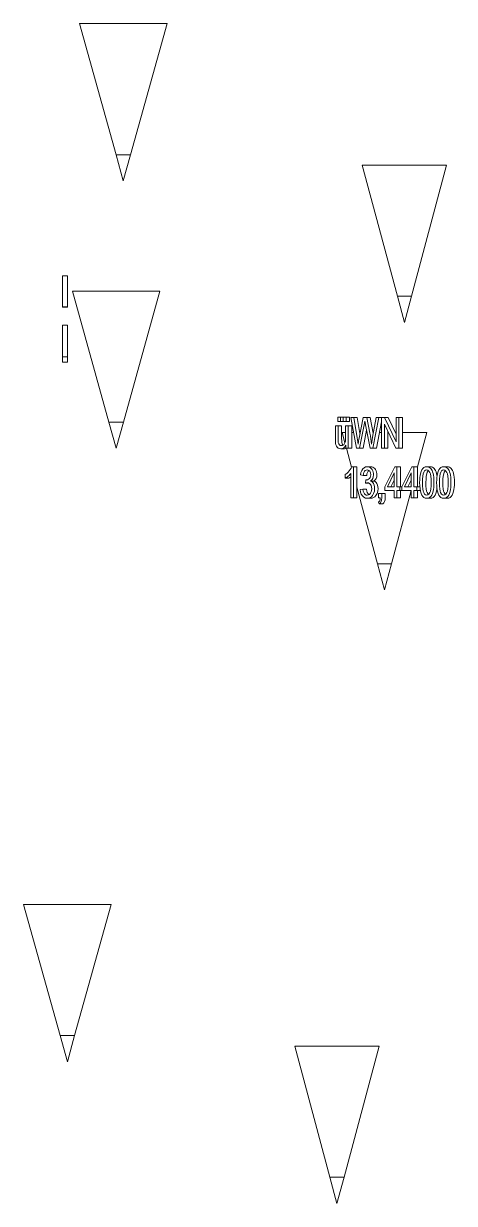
# Model space of a CAD drawing. Header units: metres. Extents: x -35.7 to 3.2, y -7 to 21.5.
# Drawn here: x 1.939 to 2.212, y -0.16 to 0.59 of the extents above; entities that cross this region are included whole.
import ezdxf

# ---------------------------------------------------------------- set-up
doc = ezdxf.new("R2010")
doc.units = ezdxf.units.M
doc.header["$MEASUREMENT"] = 0
doc.layers.add('F_Schnitt F RB_1_910 Allgemein Lageplan Höhen', color=7, linetype='Continuous')

msp = doc.modelspace()

# ---------------------------------------------------------------- linework, layer by layer
at = {"layer": 'F_Schnitt F RB_1_910 Allgemein Lageplan Höhen', "color": 7, "linetype": 'Continuous', "lineweight": 13, "ltscale": 1000}
for p, q in [((1.9741, 0.59), (1.97782, 0.59)), ((1.99724, 0.50667), (1.9741, 0.59)), ((1.97782, 0.59), (1.98799, 0.59)), ((1.98799, 0.59), (2.00187, 0.59)), ((2.00187, 0.59), (2.01576, 0.59)), ((2.0065, 0.50667), (2.02965, 0.59)), ((2.01576, 0.59), (2.02593, 0.59)), ((2.02593, 0.59), (2.02965, 0.59)), ((1.99724, 0.50667), (1.99786, 0.50667)), ((2.00187, 0.49), (1.99724, 0.50667)), ((1.99786, 0.50667), (1.99956, 0.50667)), ((1.99956, 0.50667), (2.00187, 0.50667)), ((2.00187, 0.50667), (2.00419, 0.50667)), ((2.00187, 0.49), (2.0065, 0.50667)), ((2.00419, 0.50667), (2.00588, 0.50667)), ((2.00588, 0.50667), (2.0065, 0.50667)), ((2.15357, 0.5), (2.16076, 0.5)), ((2.17593, 0.41667), (2.15357, 0.5)), ((2.16076, 0.5), (2.17322, 0.5)), ((2.17322, 0.5), (2.18759, 0.5)), ((2.18488, 0.41667), (2.20724, 0.5)), ((2.18759, 0.5), (2.20005, 0.5)), ((2.20005, 0.5), (2.20724, 0.5)), ((1.96316, 0.42963), (1.96316, 0.42975)), ((1.9663, 0.42975), (1.96316, 0.42975)), ((1.96316, 0.41), (1.96316, 0.42963)), ((1.9663, 0.42963), (1.96316, 0.42963)), ((1.9663, 0.42963), (1.9663, 0.42975)), ((1.9663, 0.41), (1.9663, 0.42963)), ((1.96952, 0.42), (1.97324, 0.42)), ((1.99267, 0.33667), (1.96952, 0.42)), ((1.97324, 0.42), (1.98341, 0.42)), ((1.98341, 0.42), (1.9973, 0.42)), ((1.9973, 0.42), (2.01118, 0.42)), ((2.00192, 0.33667), (2.02507, 0.42)), ((2.01118, 0.42), (2.02135, 0.42)), ((2.02135, 0.42), (2.02507, 0.42)), ((2.17593, 0.41667), (2.17713, 0.41667)), ((2.1804, 0.4), (2.17593, 0.41667)), ((2.17713, 0.41667), (2.17921, 0.41667)), ((2.17921, 0.41667), (2.1816, 0.41667)), ((2.1804, 0.4), (2.18488, 0.41667)), ((2.1816, 0.41667), (2.18368, 0.41667)), ((2.18368, 0.41667), (2.18488, 0.41667)), ((1.96316, 0.40983), (1.96316, 0.41)), ((1.9663, 0.41), (1.96316, 0.41)), ((1.96316, 0.40968), (1.96316, 0.40983)), ((1.9663, 0.40968), (1.96316, 0.40968)), ((1.9663, 0.40983), (1.9663, 0.41)), ((1.9663, 0.40968), (1.9663, 0.40983)), ((1.9663, 0.39829), (1.96316, 0.39829)), ((1.96316, 0.398), (1.96316, 0.39822)), ((1.96316, 0.39765), (1.96316, 0.398)), ((1.96316, 0.39716), (1.96316, 0.39765)), ((1.9663, 0.398), (1.9663, 0.39822)), ((1.9663, 0.39765), (1.9663, 0.398)), ((1.9663, 0.39716), (1.9663, 0.39765)), ((1.96316, 0.39655), (1.96316, 0.39716)), ((1.96316, 0.39581), (1.96316, 0.39655)), ((1.96316, 0.39496), (1.96316, 0.39581)), ((1.96316, 0.39398), (1.96316, 0.39496)), ((1.96316, 0.39289), (1.96316, 0.39398)), ((1.96316, 0.39161), (1.96316, 0.39289)), ((1.96316, 0.39007), (1.96316, 0.39161)), ((1.96316, 0.38825), (1.96316, 0.39007)), ((1.9663, 0.39655), (1.9663, 0.39716)), ((1.9663, 0.39581), (1.9663, 0.39655)), ((1.9663, 0.39496), (1.9663, 0.39581)), ((1.9663, 0.39398), (1.9663, 0.39496)), ((1.9663, 0.39289), (1.9663, 0.39398)), ((1.9663, 0.39161), (1.9663, 0.39289)), ((1.9663, 0.39007), (1.9663, 0.39161)), ((1.9663, 0.38825), (1.9663, 0.39007)), ((1.96316, 0.38661), (1.96316, 0.38825)), ((1.96316, 0.38513), (1.96316, 0.38661)), ((1.96316, 0.38382), (1.96316, 0.38513)), ((1.96316, 0.38268), (1.96316, 0.38382)), ((1.96316, 0.38137), (1.96316, 0.38268)), ((1.9663, 0.38661), (1.9663, 0.38825)), ((1.9663, 0.38513), (1.9663, 0.38661)), ((1.9663, 0.38382), (1.9663, 0.38513)), ((1.9663, 0.38268), (1.9663, 0.38382)), ((1.9663, 0.38137), (1.9663, 0.38268)), ((1.96316, 0.38027), (1.96316, 0.38137)), ((1.96316, 0.37939), (1.96316, 0.38027)), ((1.96316, 0.37875), (1.96316, 0.37939)), ((1.96316, 0.37837), (1.96316, 0.37875)), ((1.96316, 0.37824), (1.96316, 0.37837)), ((1.9663, 0.37824), (1.96316, 0.37824)), ((1.96316, 0.3772), (1.96316, 0.37822)), ((1.9663, 0.37822), (1.96316, 0.37822)), ((1.96316, 0.37613), (1.96316, 0.3772)), ((1.96316, 0.3753), (1.96316, 0.37613)), ((1.96316, 0.37469), (1.96316, 0.3753)), ((1.9663, 0.38027), (1.9663, 0.38137)), ((1.9663, 0.37939), (1.9663, 0.38027)), ((1.9663, 0.37875), (1.9663, 0.37939)), ((1.9663, 0.37837), (1.9663, 0.37875)), ((1.9663, 0.37824), (1.9663, 0.37837)), ((1.9663, 0.3772), (1.9663, 0.37822)), ((1.9663, 0.37613), (1.9663, 0.3772)), ((1.9663, 0.3753), (1.9663, 0.37613)), ((1.9663, 0.37469), (1.9663, 0.3753)), ((1.9663, 0.37469), (1.96316, 0.37469)), ((2.13982, 0.33975), (2.13804, 0.33975)), ((2.13804, 0.33975), (2.13804, 0.33701)), ((2.13982, 0.33701), (2.13982, 0.33975)), ((2.14157, 0.33975), (2.13982, 0.33975)), ((2.14336, 0.33975), (2.14157, 0.33975)), ((2.14157, 0.33975), (2.14157, 0.33701)), ((2.14336, 0.33701), (2.14336, 0.33975)), ((2.14558, 0.33975), (2.14336, 0.33975)), ((2.14558, 0.33701), (2.14558, 0.33975)), ((2.14829, 0.33963), (2.14641, 0.33963)), ((2.14641, 0.33963), (2.15009, 0.32)), ((2.1504, 0.32676), (2.14829, 0.33963)), ((2.15051, 0.33963), (2.14829, 0.33963)), ((2.1522, 0.32933), (2.15051, 0.33963)), ((2.15426, 0.33963), (2.15161, 0.32638)), ((2.15647, 0.33963), (2.15426, 0.33963)), ((2.15846, 0.3297), (2.15647, 0.33963)), ((2.15869, 0.33963), (2.15647, 0.33963)), ((2.16068, 0.3297), (2.15869, 0.33963)), ((2.16241, 0.33963), (2.16023, 0.32702)), ((2.16045, 0.32), (2.16426, 0.33963)), ((2.16426, 0.33963), (2.16241, 0.33963)), ((2.16595, 0.33963), (2.16426, 0.33963)), ((2.16784, 0.33963), (2.16595, 0.33963)), ((2.16595, 0.33963), (2.16595, 0.32)), ((2.17513, 0.32422), (2.16784, 0.33963)), ((2.17006, 0.33963), (2.16784, 0.33963)), ((2.17513, 0.32892), (2.17006, 0.33963)), ((2.17689, 0.33963), (2.17513, 0.33963)), ((2.17513, 0.33963), (2.17513, 0.32422)), ((2.17689, 0.32), (2.17689, 0.33963)), ((2.17911, 0.33963), (2.17689, 0.33963)), ((2.17911, 0.32), (2.17911, 0.33963)), ((1.99267, 0.33667), (1.99329, 0.33667)), ((1.9973, 0.32), (1.99267, 0.33667)), ((1.99329, 0.33667), (1.99498, 0.33667)), ((1.99498, 0.33667), (1.9973, 0.33667)), ((1.9973, 0.33667), (1.99961, 0.33667)), ((1.9973, 0.32), (2.00192, 0.33667)), ((1.99961, 0.33667), (2.0013, 0.33667)), ((2.0013, 0.33667), (2.00192, 0.33667)), ((2.13833, 0.33422), (2.13662, 0.33422)), ((2.13662, 0.33422), (2.13662, 0.32541)), ((2.13804, 0.33701), (2.13982, 0.33701)), ((2.13833, 0.32634), (2.13833, 0.33422)), ((2.14055, 0.33422), (2.13833, 0.33422)), ((2.14157, 0.33701), (2.13982, 0.33701)), ((2.14055, 0.32634), (2.14055, 0.33422)), ((2.14157, 0.33701), (2.14336, 0.33701)), ((2.14478, 0.33422), (2.14307, 0.33422)), ((2.14307, 0.33422), (2.14307, 0.3266)), ((2.14558, 0.33701), (2.14336, 0.33701)), ((2.14478, 0.32), (2.14478, 0.33422)), ((2.147, 0.33422), (2.14478, 0.33422)), ((2.147, 0.32), (2.147, 0.33422)), ((2.15196, 0.32), (2.15491, 0.33496)), ((2.15419, 0.32), (2.15644, 0.33145)), ((2.15491, 0.33496), (2.15511, 0.33601)), ((2.15511, 0.33601), (2.15532, 0.33726)), ((2.15532, 0.33726), (2.15546, 0.33647)), ((2.15546, 0.33647), (2.15575, 0.33496)), ((2.15575, 0.33496), (2.15868, 0.32)), ((2.16267, 0.32), (2.16595, 0.33692)), ((2.16771, 0.32), (2.16771, 0.33543)), ((2.16771, 0.33543), (2.175, 0.32)), ((2.16993, 0.32), (2.16993, 0.33073)), ((2.13662, 0.32541), (2.13665, 0.32408)), ((2.13665, 0.32408), (2.13673, 0.32316)), ((2.13673, 0.32316), (2.13693, 0.32218)), ((2.13835, 0.32475), (2.13833, 0.32634)), ((2.13843, 0.32379), (2.13835, 0.32475)), ((2.13868, 0.32294), (2.13843, 0.32379)), ((2.13911, 0.3223), (2.13868, 0.32294)), ((2.14058, 0.32475), (2.14055, 0.32634)), ((2.14065, 0.32379), (2.14058, 0.32475)), ((2.1409, 0.32294), (2.14065, 0.32379)), ((2.14134, 0.3223), (2.1409, 0.32294)), ((2.14091, 0.33), (2.14307, 0.33)), ((2.14265, 0.3235), (2.14091, 0.33)), ((2.14241, 0.32297), (2.14184, 0.32231)), ((2.14279, 0.32382), (2.14241, 0.32297)), ((2.14295, 0.32456), (2.14279, 0.32382)), ((2.14304, 0.32548), (2.14295, 0.32456)), ((2.14307, 0.3266), (2.14304, 0.32548)), ((2.147, 0.33), (2.1481, 0.33)), ((2.1481, 0.33), (2.14821, 0.33)), ((2.15062, 0.32542), (2.1504, 0.32676)), ((2.15081, 0.32408), (2.15062, 0.32542)), ((2.15099, 0.32275), (2.15081, 0.32408)), ((2.15129, 0.32455), (2.15099, 0.32275)), ((2.1515, 0.32576), (2.15129, 0.32455)), ((2.15161, 0.32638), (2.1515, 0.32576)), ((2.15209, 0.33), (2.15234, 0.33)), ((2.15615, 0.33), (2.15672, 0.33)), ((2.15881, 0.32788), (2.15846, 0.3297)), ((2.1591, 0.32611), (2.15881, 0.32788)), ((2.15935, 0.3244), (2.1591, 0.32611)), ((2.15954, 0.32275), (2.15935, 0.3244)), ((2.15973, 0.32405), (2.15954, 0.32275)), ((2.15997, 0.32547), (2.15973, 0.32405)), ((2.16023, 0.32702), (2.15997, 0.32547)), ((2.16062, 0.33), (2.16075, 0.33)), ((2.16461, 0.33), (2.16595, 0.33)), ((2.16993, 0.33), (2.17028, 0.33)), ((2.17462, 0.33), (2.17493, 0.33)), ((2.17493, 0.33), (2.17513, 0.33)), ((2.17911, 0.33), (2.18738, 0.33)), ((2.18738, 0.33), (2.19457, 0.33)), ((2.18871, 0.30817), (2.19457, 0.33)), ((2.13693, 0.32218), (2.13725, 0.32137)), ((2.13725, 0.32137), (2.13773, 0.3207)), ((2.13773, 0.3207), (2.1384, 0.32016)), ((2.1384, 0.32016), (2.1392, 0.3198)), ((2.1397, 0.32189), (2.13911, 0.3223)), ((2.1392, 0.3198), (2.14006, 0.31968)), ((2.1404, 0.32175), (2.1397, 0.32189)), ((2.14006, 0.31968), (2.14102, 0.31983)), ((2.14228, 0.31968), (2.14006, 0.31968)), ((2.14114, 0.32189), (2.1404, 0.32175)), ((2.14102, 0.31983), (2.14187, 0.32028)), ((2.14184, 0.32231), (2.14114, 0.32189)), ((2.14156, 0.32214), (2.14134, 0.3223)), ((2.14187, 0.32028), (2.14261, 0.32103)), ((2.14228, 0.31968), (2.14324, 0.31983)), ((2.14261, 0.32103), (2.14325, 0.32209)), ((2.14324, 0.31983), (2.14356, 0.32)), ((2.14325, 0.32209), (2.14325, 0.32)), ((2.14356, 0.32), (2.14478, 0.32)), ((2.1468, 0.30805), (2.14359, 0.32)), ((2.147, 0.32), (2.14478, 0.32)), ((2.15009, 0.32), (2.15196, 0.32)), ((2.15419, 0.32), (2.15196, 0.32)), ((2.15868, 0.32), (2.16045, 0.32)), ((2.16267, 0.32), (2.16045, 0.32)), ((2.16595, 0.32), (2.16771, 0.32)), ((2.16993, 0.32), (2.16771, 0.32)), ((2.175, 0.32), (2.17689, 0.32)), ((2.17911, 0.32), (2.17689, 0.32)), ((2.1469, 0.30829), (2.14653, 0.30743)), ((2.148, 0.30829), (2.1469, 0.30829)), ((2.148, 0.28857), (2.148, 0.30829)), ((2.15022, 0.30829), (2.148, 0.30829)), ((2.15022, 0.28857), (2.15022, 0.30829)), ((2.15476, 0.30769), (2.15396, 0.30695)), ((2.15568, 0.30814), (2.15476, 0.30769)), ((2.15672, 0.30829), (2.15568, 0.30814)), ((2.15746, 0.30821), (2.15672, 0.30829)), ((2.15894, 0.30829), (2.15672, 0.30829)), ((2.15815, 0.30798), (2.15746, 0.30821)), ((2.15881, 0.3076), (2.15815, 0.30798)), ((2.1594, 0.30708), (2.15881, 0.3076)), ((2.15968, 0.30821), (2.15894, 0.30829)), ((2.16038, 0.30798), (2.15968, 0.30821)), ((2.16103, 0.3076), (2.16038, 0.30798)), ((2.16162, 0.30708), (2.16103, 0.3076)), ((2.17431, 0.30821), (2.16798, 0.29548)), ((2.17571, 0.30821), (2.17431, 0.30821)), ((2.17571, 0.29548), (2.17571, 0.30821)), ((2.17793, 0.30821), (2.17571, 0.30821)), ((2.17793, 0.29548), (2.17793, 0.30821)), ((2.1851, 0.30821), (2.17876, 0.29548)), ((2.18649, 0.30821), (2.1851, 0.30821)), ((2.18649, 0.29548), (2.18649, 0.30821)), ((2.18871, 0.30821), (2.18649, 0.30821)), ((2.18871, 0.29548), (2.18871, 0.30821)), ((2.19285, 0.30777), (2.19212, 0.30713)), ((2.19368, 0.30816), (2.19285, 0.30777)), ((2.19464, 0.30829), (2.19368, 0.30816)), ((2.19535, 0.30822), (2.19464, 0.30829)), ((2.19686, 0.30829), (2.19464, 0.30829)), ((2.196, 0.308), (2.19535, 0.30822)), ((2.1966, 0.30765), (2.196, 0.308)), ((2.19713, 0.30716), (2.1966, 0.30765)), ((2.19757, 0.30822), (2.19686, 0.30829)), ((2.19823, 0.308), (2.19757, 0.30822)), ((2.19882, 0.30765), (2.19823, 0.308)), ((2.19935, 0.30716), (2.19882, 0.30765)), ((2.20363, 0.30777), (2.20291, 0.30713)), ((2.20447, 0.30816), (2.20363, 0.30777)), ((2.20542, 0.30829), (2.20447, 0.30816)), ((2.20614, 0.30822), (2.20542, 0.30829)), ((2.20765, 0.30829), (2.20542, 0.30829)), ((2.20679, 0.308), (2.20614, 0.30822)), ((2.20738, 0.30765), (2.20679, 0.308)), ((2.20791, 0.30716), (2.20738, 0.30765)), ((2.20836, 0.30822), (2.20765, 0.30829)), ((2.20901, 0.308), (2.20836, 0.30822)), ((2.20961, 0.30765), (2.20901, 0.308)), ((2.21013, 0.30716), (2.20961, 0.30765)), ((2.1438, 0.30404), (2.14288, 0.30336)), ((2.14288, 0.30336), (2.14288, 0.30103)), ((2.14288, 0.30103), (2.14343, 0.30135)), ((2.1451, 0.30103), (2.14288, 0.30103)), ((2.14343, 0.30135), (2.14403, 0.30176)), ((2.14463, 0.3048), (2.1438, 0.30404)), ((2.14403, 0.30176), (2.14468, 0.30227)), ((2.14538, 0.30566), (2.14463, 0.3048)), ((2.14468, 0.30227), (2.1453, 0.30283)), ((2.1451, 0.30103), (2.14566, 0.30135)), ((2.1453, 0.30283), (2.14584, 0.30338)), ((2.14603, 0.30655), (2.14538, 0.30566)), ((2.14566, 0.30135), (2.14626, 0.30176)), ((2.14584, 0.30338), (2.14629, 0.30393)), ((2.14653, 0.30743), (2.14603, 0.30655)), ((2.14629, 0.30393), (2.14629, 0.28857)), ((2.15284, 0.30469), (2.15254, 0.3032)), ((2.15254, 0.3032), (2.15425, 0.30277)), ((2.15331, 0.30594), (2.15284, 0.30469)), ((2.15396, 0.30695), (2.15331, 0.30594)), ((2.15425, 0.30277), (2.15443, 0.30385)), ((2.15647, 0.30277), (2.15425, 0.30277)), ((2.15443, 0.30385), (2.15471, 0.30473)), ((2.15471, 0.30473), (2.1551, 0.30542)), ((2.1551, 0.30542), (2.15558, 0.30591)), ((2.15558, 0.30591), (2.15613, 0.30621)), ((2.15613, 0.30621), (2.15676, 0.3063)), ((2.1569, 0.30004), (2.1562, 0.29996)), ((2.15647, 0.30277), (2.15665, 0.30385)), ((2.15665, 0.30385), (2.15693, 0.30473)), ((2.15676, 0.3063), (2.15738, 0.30621)), ((2.15755, 0.30031), (2.1569, 0.30004)), ((2.15693, 0.30473), (2.15732, 0.30542)), ((2.15732, 0.30542), (2.1578, 0.30591)), ((2.15738, 0.30621), (2.15793, 0.30592)), ((2.15816, 0.30076), (2.15755, 0.30031)), ((2.15793, 0.30592), (2.15839, 0.30543)), ((2.15864, 0.30139), (2.15816, 0.30076)), ((2.15839, 0.30543), (2.15887, 0.30445)), ((2.15893, 0.30222), (2.15864, 0.30139)), ((2.15887, 0.30445), (2.15903, 0.30324)), ((2.15903, 0.30324), (2.15893, 0.30222)), ((2.15989, 0.30645), (2.1594, 0.30708)), ((2.15945, 0.29966), (2.15992, 0.30022)), ((2.16027, 0.30571), (2.15989, 0.30645)), ((2.15992, 0.30022), (2.1603, 0.30087)), ((2.16056, 0.3049), (2.16027, 0.30571)), ((2.1603, 0.30087), (2.16066, 0.30197)), ((2.16072, 0.30406), (2.16056, 0.3049)), ((2.16066, 0.30197), (2.16078, 0.30318)), ((2.16078, 0.30318), (2.16072, 0.30406)), ((2.16211, 0.30645), (2.16162, 0.30708)), ((2.16167, 0.29966), (2.16215, 0.30022)), ((2.1625, 0.30571), (2.16211, 0.30645)), ((2.16215, 0.30022), (2.16252, 0.30087)), ((2.16278, 0.3049), (2.1625, 0.30571)), ((2.16252, 0.30087), (2.16288, 0.30197)), ((2.16295, 0.30406), (2.16278, 0.3049)), ((2.16288, 0.30197), (2.163, 0.30318)), ((2.163, 0.30318), (2.16295, 0.30406)), ((2.16965, 0.29548), (2.174, 0.30433)), ((2.174, 0.30433), (2.174, 0.29548)), ((2.18044, 0.29548), (2.18479, 0.30433)), ((2.18479, 0.30433), (2.18479, 0.29548)), ((2.19024, 0.3014), (2.19014, 0.29991)), ((2.19039, 0.30271), (2.19024, 0.3014)), ((2.19062, 0.30386), (2.19039, 0.30271)), ((2.19101, 0.30517), (2.19062, 0.30386)), ((2.19151, 0.30626), (2.19101, 0.30517)), ((2.19212, 0.30713), (2.19151, 0.30626)), ((2.19186, 0.29825), (2.19192, 0.30048)), ((2.19192, 0.30048), (2.19208, 0.30233)), ((2.19208, 0.30233), (2.19236, 0.3038)), ((2.19236, 0.3038), (2.19274, 0.30488)), ((2.19274, 0.30488), (2.19326, 0.30566)), ((2.19326, 0.30566), (2.19389, 0.30613)), ((2.19389, 0.30613), (2.19462, 0.30629)), ((2.19408, 0.29825), (2.19414, 0.30048)), ((2.19414, 0.30048), (2.1943, 0.30233)), ((2.1943, 0.30233), (2.19458, 0.3038)), ((2.19458, 0.3038), (2.19496, 0.30488)), ((2.19462, 0.30629), (2.19537, 0.30611)), ((2.19496, 0.30488), (2.19548, 0.30566)), ((2.19537, 0.30611), (2.19603, 0.30558)), ((2.19548, 0.30566), (2.19571, 0.30584)), ((2.19603, 0.30558), (2.19661, 0.3047)), ((2.19661, 0.3047), (2.19696, 0.3037)), ((2.19696, 0.3037), (2.19721, 0.30229)), ((2.19759, 0.30655), (2.19713, 0.30716)), ((2.19721, 0.30229), (2.19736, 0.30048)), ((2.19736, 0.30048), (2.19741, 0.29825)), ((2.19799, 0.30581), (2.19759, 0.30655)), ((2.19833, 0.30496), (2.19799, 0.30581)), ((2.19862, 0.30398), (2.19833, 0.30496)), ((2.19885, 0.30289), (2.19862, 0.30398)), ((2.19902, 0.30161), (2.19885, 0.30289)), ((2.19913, 0.30007), (2.19902, 0.30161)), ((2.19916, 0.29825), (2.19913, 0.30007)), ((2.19981, 0.30655), (2.19935, 0.30716)), ((2.20021, 0.30581), (2.19981, 0.30655)), ((2.20055, 0.30496), (2.20021, 0.30581)), ((2.20084, 0.30398), (2.20055, 0.30496)), ((2.20107, 0.30289), (2.20084, 0.30398)), ((2.20102, 0.3014), (2.20093, 0.29991)), ((2.20118, 0.30271), (2.20102, 0.3014)), ((2.20114, 0.30239), (2.20107, 0.30289)), ((2.2014, 0.30386), (2.20118, 0.30271)), ((2.2018, 0.30517), (2.2014, 0.30386)), ((2.2023, 0.30626), (2.2018, 0.30517)), ((2.20291, 0.30713), (2.2023, 0.30626)), ((2.20265, 0.29825), (2.2027, 0.30048)), ((2.2027, 0.30048), (2.20287, 0.30233)), ((2.20287, 0.30233), (2.20314, 0.3038)), ((2.20314, 0.3038), (2.20353, 0.30488)), ((2.20353, 0.30488), (2.20405, 0.30566)), ((2.20405, 0.30566), (2.20467, 0.30613)), ((2.20467, 0.30613), (2.2054, 0.30629)), ((2.20487, 0.29825), (2.20493, 0.30048)), ((2.20493, 0.30048), (2.20509, 0.30233)), ((2.20509, 0.30233), (2.20537, 0.3038)), ((2.20537, 0.3038), (2.20575, 0.30488)), ((2.2054, 0.30629), (2.20616, 0.30611)), ((2.20575, 0.30488), (2.20627, 0.30566)), ((2.20616, 0.30611), (2.20682, 0.30558)), ((2.20627, 0.30566), (2.2065, 0.30584)), ((2.20682, 0.30558), (2.2074, 0.3047)), ((2.2074, 0.3047), (2.20775, 0.3037)), ((2.20775, 0.3037), (2.208, 0.30229)), ((2.20838, 0.30655), (2.20791, 0.30716)), ((2.208, 0.30229), (2.20815, 0.30048)), ((2.20815, 0.30048), (2.2082, 0.29825)), ((2.20878, 0.30581), (2.20838, 0.30655)), ((2.20912, 0.30496), (2.20878, 0.30581)), ((2.2094, 0.30398), (2.20912, 0.30496)), ((2.20964, 0.30289), (2.2094, 0.30398)), ((2.20981, 0.30161), (2.20964, 0.30289)), ((2.20992, 0.30007), (2.20981, 0.30161)), ((2.20995, 0.29825), (2.20992, 0.30007)), ((2.2106, 0.30655), (2.21013, 0.30716)), ((2.211, 0.30581), (2.2106, 0.30655)), ((2.21134, 0.30496), (2.211, 0.30581)), ((2.21163, 0.30398), (2.21134, 0.30496)), ((2.21186, 0.30289), (2.21163, 0.30398)), ((2.21203, 0.30161), (2.21186, 0.30289)), ((2.21214, 0.30007), (2.21203, 0.30161)), ((2.21217, 0.29825), (2.21214, 0.30007)), ((2.16327, 0.24667), (2.15022, 0.2953)), ((2.15408, 0.29408), (2.15237, 0.29375)), ((2.15237, 0.29375), (2.1526, 0.29222)), ((2.15432, 0.29284), (2.15408, 0.29408)), ((2.1563, 0.29408), (2.15408, 0.29408)), ((2.15465, 0.29185), (2.15432, 0.29284)), ((2.15592, 0.29998), (2.15573, 0.29787)), ((2.15573, 0.29787), (2.15639, 0.29807)), ((2.15795, 0.29787), (2.15573, 0.29787)), ((2.1562, 0.29996), (2.15592, 0.29998)), ((2.15641, 0.29998), (2.15592, 0.29998)), ((2.15654, 0.29284), (2.1563, 0.29408)), ((2.15639, 0.29807), (2.15694, 0.29813)), ((2.15687, 0.29185), (2.15654, 0.29284)), ((2.15694, 0.29813), (2.15768, 0.29801)), ((2.15768, 0.29801), (2.15833, 0.29766)), ((2.15833, 0.29766), (2.15889, 0.29706)), ((2.15887, 0.29921), (2.15945, 0.29966)), ((2.15963, 0.29884), (2.15887, 0.29921)), ((2.16109, 0.29921), (2.15887, 0.29921)), ((2.15889, 0.29706), (2.15931, 0.29627)), ((2.15956, 0.29322), (2.15929, 0.29225)), ((2.15931, 0.29627), (2.15957, 0.29536)), ((2.15965, 0.29432), (2.15956, 0.29322)), ((2.15957, 0.29536), (2.15965, 0.29432)), ((2.16026, 0.29829), (2.15963, 0.29884)), ((2.16078, 0.29754), (2.16026, 0.29829)), ((2.16116, 0.29662), (2.16078, 0.29754)), ((2.16087, 0.29129), (2.16132, 0.29274)), ((2.16109, 0.29921), (2.16167, 0.29966)), ((2.16185, 0.29884), (2.16109, 0.29921)), ((2.16139, 0.29557), (2.16116, 0.29662)), ((2.16132, 0.29274), (2.16146, 0.29437)), ((2.16146, 0.29437), (2.16139, 0.29557)), ((2.16249, 0.29829), (2.16185, 0.29884)), ((2.163, 0.29754), (2.16249, 0.29829)), ((2.16338, 0.29662), (2.163, 0.29754)), ((2.1631, 0.29129), (2.16354, 0.29274)), ((2.16361, 0.29557), (2.16338, 0.29662)), ((2.16354, 0.29274), (2.16368, 0.29437)), ((2.16368, 0.29437), (2.16361, 0.29557)), ((2.16798, 0.29548), (2.16798, 0.29327)), ((2.16798, 0.29327), (2.174, 0.29327)), ((2.174, 0.29548), (2.16965, 0.29548)), ((2.17188, 0.29548), (2.174, 0.29981)), ((2.17221, 0.24667), (2.18472, 0.29327)), ((2.174, 0.29327), (2.174, 0.28857)), ((2.17758, 0.29548), (2.17571, 0.29548)), ((2.17571, 0.28857), (2.17571, 0.29327)), ((2.17571, 0.29327), (2.17758, 0.29327)), ((2.17758, 0.29327), (2.17758, 0.29548)), ((2.17876, 0.29548), (2.17758, 0.29548)), ((2.17876, 0.29327), (2.17758, 0.29327)), ((2.17793, 0.28857), (2.17793, 0.29327)), ((2.17876, 0.29548), (2.17876, 0.29327)), ((2.17876, 0.29327), (2.18479, 0.29327)), ((2.18479, 0.29548), (2.18044, 0.29548)), ((2.18266, 0.29548), (2.18479, 0.29981)), ((2.18479, 0.29327), (2.18479, 0.28857)), ((2.18837, 0.29548), (2.18649, 0.29548)), ((2.18649, 0.28857), (2.18649, 0.29327)), ((2.18649, 0.29327), (2.18837, 0.29327)), ((2.18837, 0.29327), (2.18837, 0.29548)), ((2.19023, 0.29548), (2.18837, 0.29548)), ((2.19051, 0.29327), (2.18837, 0.29327)), ((2.18871, 0.28857), (2.18871, 0.29327)), ((2.19014, 0.29991), (2.19011, 0.29825)), ((2.19011, 0.29825), (2.19016, 0.29617)), ((2.19016, 0.29617), (2.19033, 0.29432)), ((2.19033, 0.29432), (2.1906, 0.29273)), ((2.1906, 0.29273), (2.19099, 0.29138)), ((2.19191, 0.29604), (2.19186, 0.29825)), ((2.19206, 0.29423), (2.19191, 0.29604)), ((2.19231, 0.29282), (2.19206, 0.29423)), ((2.19266, 0.29182), (2.19231, 0.29282)), ((2.19413, 0.29604), (2.19408, 0.29825)), ((2.19428, 0.29423), (2.19413, 0.29604)), ((2.19453, 0.29282), (2.19428, 0.29423)), ((2.19488, 0.29182), (2.19453, 0.29282)), ((2.19696, 0.29283), (2.19661, 0.29183)), ((2.19721, 0.29424), (2.19696, 0.29283)), ((2.19736, 0.29604), (2.19721, 0.29424)), ((2.19741, 0.29825), (2.19736, 0.29604)), ((2.19827, 0.29137), (2.19866, 0.29268)), ((2.19866, 0.29268), (2.19888, 0.29382)), ((2.19888, 0.29382), (2.19904, 0.29513)), ((2.19904, 0.29513), (2.19913, 0.29661)), ((2.19913, 0.29661), (2.19916, 0.29825)), ((2.20049, 0.29137), (2.20088, 0.29268)), ((2.20088, 0.29268), (2.2011, 0.29382)), ((2.20093, 0.29991), (2.2009, 0.29825)), ((2.2009, 0.29825), (2.20095, 0.29617)), ((2.20095, 0.29617), (2.20112, 0.29432)), ((2.2011, 0.29382), (2.20114, 0.29416)), ((2.20112, 0.29432), (2.20139, 0.29273)), ((2.20139, 0.29273), (2.20178, 0.29138)), ((2.2027, 0.29604), (2.20265, 0.29825)), ((2.20285, 0.29423), (2.2027, 0.29604)), ((2.2031, 0.29282), (2.20285, 0.29423)), ((2.20345, 0.29182), (2.2031, 0.29282)), ((2.20492, 0.29604), (2.20487, 0.29825)), ((2.20507, 0.29423), (2.20492, 0.29604)), ((2.20532, 0.29282), (2.20507, 0.29423)), ((2.20567, 0.29182), (2.20532, 0.29282)), ((2.20775, 0.29283), (2.2074, 0.29183)), ((2.208, 0.29424), (2.20775, 0.29283)), ((2.20815, 0.29604), (2.208, 0.29424)), ((2.2082, 0.29825), (2.20815, 0.29604)), ((2.20906, 0.29137), (2.20945, 0.29268)), ((2.20945, 0.29268), (2.20967, 0.29382)), ((2.20967, 0.29382), (2.20982, 0.29513)), ((2.20982, 0.29513), (2.20992, 0.29661)), ((2.20992, 0.29661), (2.20995, 0.29825)), ((2.21128, 0.29137), (2.21167, 0.29268)), ((2.21167, 0.29268), (2.21189, 0.29382)), ((2.21189, 0.29382), (2.21205, 0.29513)), ((2.21205, 0.29513), (2.21214, 0.29661)), ((2.21214, 0.29661), (2.21217, 0.29825)), ((2.14629, 0.28857), (2.148, 0.28857)), ((2.15022, 0.28857), (2.148, 0.28857)), ((2.1526, 0.29222), (2.15306, 0.29089)), ((2.15306, 0.29089), (2.15375, 0.28976)), ((2.15375, 0.28976), (2.15462, 0.28891)), ((2.15462, 0.28891), (2.15563, 0.28839)), ((2.15507, 0.29112), (2.15465, 0.29185)), ((2.15558, 0.29062), (2.15507, 0.29112)), ((2.15615, 0.29032), (2.15558, 0.29062)), ((2.15563, 0.28839), (2.15678, 0.28822)), ((2.15679, 0.29022), (2.15615, 0.29032)), ((2.15678, 0.28822), (2.15775, 0.28834)), ((2.15901, 0.28822), (2.15678, 0.28822)), ((2.15755, 0.29035), (2.15679, 0.29022)), ((2.1573, 0.29112), (2.15687, 0.29185)), ((2.1578, 0.29062), (2.1573, 0.29112)), ((2.15823, 0.29074), (2.15755, 0.29035)), ((2.15775, 0.28834), (2.15864, 0.28867)), ((2.15792, 0.29056), (2.1578, 0.29062)), ((2.15882, 0.2914), (2.15823, 0.29074)), ((2.15864, 0.28867), (2.15943, 0.28923)), ((2.15929, 0.29225), (2.15882, 0.2914)), ((2.15901, 0.28822), (2.15998, 0.28834)), ((2.15943, 0.28923), (2.16014, 0.29001)), ((2.15998, 0.28834), (2.16086, 0.28867)), ((2.16014, 0.29001), (2.16087, 0.29129)), ((2.16086, 0.28867), (2.16165, 0.28923)), ((2.16165, 0.28923), (2.16236, 0.29001)), ((2.16236, 0.29001), (2.1631, 0.29129)), ((2.16442, 0.28613), (2.16395, 0.28572)), ((2.16395, 0.28572), (2.16443, 0.28469)), ((2.16601, 0.29132), (2.16407, 0.29132)), ((2.16407, 0.29132), (2.16407, 0.28857)), ((2.16407, 0.28857), (2.16503, 0.28857)), ((2.16475, 0.2867), (2.16442, 0.28613)), ((2.16443, 0.28469), (2.16514, 0.2853)), ((2.16495, 0.2875), (2.16475, 0.2867)), ((2.16503, 0.28857), (2.16495, 0.2875)), ((2.16514, 0.2853), (2.16563, 0.28613)), ((2.16563, 0.28613), (2.16591, 0.2872)), ((2.16591, 0.2872), (2.16601, 0.28857)), ((2.16601, 0.28857), (2.16601, 0.29132)), ((2.16823, 0.29132), (2.16601, 0.29132)), ((2.16665, 0.28469), (2.16736, 0.2853)), ((2.16736, 0.2853), (2.16785, 0.28613)), ((2.16785, 0.28613), (2.16814, 0.2872)), ((2.16814, 0.2872), (2.16823, 0.28857)), ((2.16823, 0.28857), (2.16823, 0.29132)), ((2.174, 0.28857), (2.17571, 0.28857)), ((2.17793, 0.28857), (2.17571, 0.28857)), ((2.18479, 0.28857), (2.18649, 0.28857)), ((2.18871, 0.28857), (2.18649, 0.28857)), ((2.19099, 0.29138), (2.19148, 0.29027)), ((2.19148, 0.29027), (2.19211, 0.28938)), ((2.19211, 0.28938), (2.19284, 0.28875)), ((2.19324, 0.29093), (2.19266, 0.29182)), ((2.19284, 0.28875), (2.19369, 0.28836)), ((2.1939, 0.2904), (2.19324, 0.29093)), ((2.19369, 0.28836), (2.19464, 0.28824)), ((2.19464, 0.29022), (2.1939, 0.2904)), ((2.19538, 0.2904), (2.19464, 0.29022)), ((2.19464, 0.28824), (2.19559, 0.28837)), ((2.19686, 0.28824), (2.19464, 0.28824)), ((2.19546, 0.29093), (2.19488, 0.29182)), ((2.19604, 0.29093), (2.19538, 0.2904)), ((2.19575, 0.2907), (2.19546, 0.29093)), ((2.19559, 0.28837), (2.19644, 0.28875)), ((2.19661, 0.29183), (2.19604, 0.29093)), ((2.19644, 0.28875), (2.19716, 0.2894)), ((2.19686, 0.28824), (2.19782, 0.28837)), ((2.19716, 0.2894), (2.19777, 0.29027)), ((2.19777, 0.29027), (2.19827, 0.29137)), ((2.19782, 0.28837), (2.19866, 0.28875)), ((2.19866, 0.28875), (2.19938, 0.2894)), ((2.19938, 0.2894), (2.19999, 0.29027)), ((2.19999, 0.29027), (2.20049, 0.29137)), ((2.20178, 0.29138), (2.20227, 0.29027)), ((2.20227, 0.29027), (2.2029, 0.28938)), ((2.2029, 0.28938), (2.20363, 0.28875)), ((2.20402, 0.29093), (2.20345, 0.29182)), ((2.20363, 0.28875), (2.20447, 0.28836)), ((2.20468, 0.2904), (2.20402, 0.29093)), ((2.20447, 0.28836), (2.20542, 0.28824)), ((2.20542, 0.29022), (2.20468, 0.2904)), ((2.20616, 0.2904), (2.20542, 0.29022)), ((2.20542, 0.28824), (2.20638, 0.28837)), ((2.20765, 0.28824), (2.20542, 0.28824)), ((2.20625, 0.29093), (2.20567, 0.29182)), ((2.20682, 0.29093), (2.20616, 0.2904)), ((2.20653, 0.2907), (2.20625, 0.29093)), ((2.20638, 0.28837), (2.20722, 0.28875)), ((2.2074, 0.29183), (2.20682, 0.29093)), ((2.20722, 0.28875), (2.20795, 0.2894)), ((2.20765, 0.28824), (2.2086, 0.28837)), ((2.20795, 0.2894), (2.20856, 0.29027)), ((2.20856, 0.29027), (2.20906, 0.29137)), ((2.2086, 0.28837), (2.20944, 0.28875)), ((2.20944, 0.28875), (2.21017, 0.2894)), ((2.21017, 0.2894), (2.21078, 0.29027)), ((2.21078, 0.29027), (2.21128, 0.29137)), ((2.16665, 0.28469), (2.16443, 0.28469)), ((2.16327, 0.24667), (2.16447, 0.24667)), ((2.16774, 0.23), (2.16327, 0.24667)), ((2.16447, 0.24667), (2.16654, 0.24667)), ((2.16654, 0.24667), (2.16894, 0.24667)), ((2.16774, 0.23), (2.17221, 0.24667)), ((2.16894, 0.24667), (2.17101, 0.24667)), ((2.17101, 0.24667), (2.17221, 0.24667)), ((1.93853, 0.03), (1.94225, 0.03)), ((1.96167, -0.05333), (1.93853, 0.03)), ((1.94225, 0.03), (1.95241, 0.03)), ((1.95241, 0.03), (1.9663, 0.03)), ((1.9663, 0.03), (1.98019, 0.03)), ((1.97093, -0.05333), (1.99408, 0.03)), ((1.98019, 0.03), (1.99036, 0.03)), ((1.99036, 0.03), (1.99408, 0.03)), ((1.96167, -0.05333), (1.96229, -0.05333)), ((1.9663, -0.07), (1.96167, -0.05333)), ((1.96229, -0.05333), (1.96399, -0.05333)), ((1.96399, -0.05333), (1.9663, -0.05333)), ((1.9663, -0.05333), (1.96862, -0.05333)), ((1.9663, -0.07), (1.97093, -0.05333)), ((1.96862, -0.05333), (1.97031, -0.05333)), ((1.97031, -0.05333), (1.97093, -0.05333)), ((2.11077, -0.06), (2.11796, -0.06)), ((2.13313, -0.14333), (2.11077, -0.06)), ((2.11796, -0.06), (2.13041, -0.06)), ((2.13041, -0.06), (2.14479, -0.06)), ((2.14208, -0.14333), (2.16444, -0.06)), ((2.14479, -0.06), (2.15725, -0.06)), ((2.15725, -0.06), (2.16444, -0.06)), ((2.13313, -0.14333), (2.13433, -0.14333)), ((2.1376, -0.16), (2.13313, -0.14333)), ((2.13433, -0.14333), (2.13641, -0.14333)), ((2.13641, -0.14333), (2.1388, -0.14333)), ((2.1376, -0.16), (2.14208, -0.14333)), ((2.1388, -0.14333), (2.14088, -0.14333)), ((2.14088, -0.14333), (2.14208, -0.14333))]:
    msp.add_line(p, q, dxfattribs=at)

doc.saveas('drawing.dxf')
